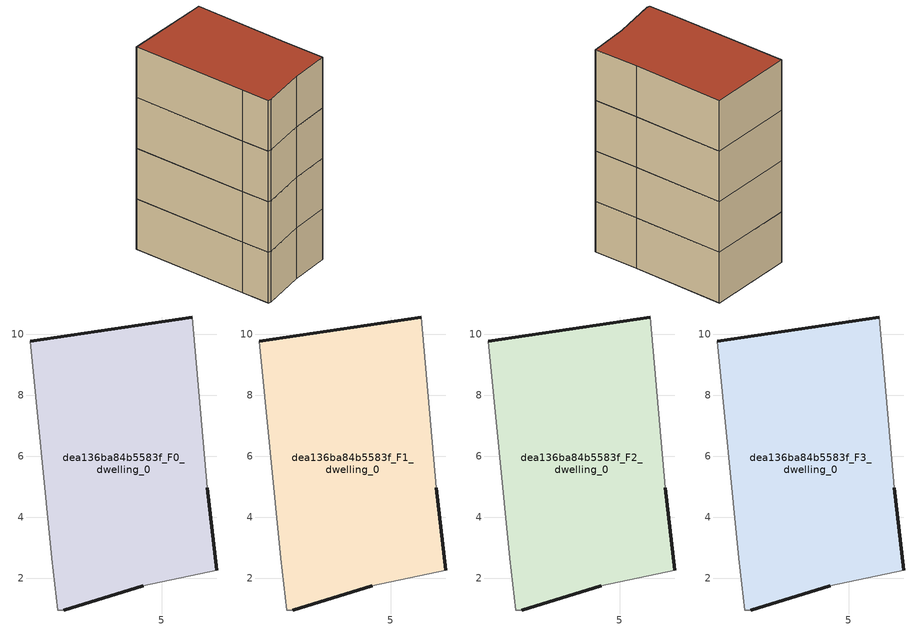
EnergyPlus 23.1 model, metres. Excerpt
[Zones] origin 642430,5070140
dea136ba84b5583f_F0_dwelling_0
 floor ground (EU_floor_Construction): 6.8,2.26 6.5,4.96 6,10.57 0.7,9.77 1.4,2.66 1.6,0.96 1.8,0.96 4.4,1.76 z0
 wall outside (EU_wall_Construction): 4.4,1.76 1.8,0.96 / 0.7,9.77 6,10.57 / 6.5,4.96 6.8,2.26 z0:3
 wall adiabatic (EU_wall_Construction): 6.8,2.26 4.4,1.76 / 1.8,0.96 1.6,0.96 1.4,2.66 0.7,9.77 / 6,10.57 6.5,4.96 z0:3
dea136ba84b5583f_F1_dwelling_0
 floor to dea136ba84b5583f_F0_dwelling_0 (EU_floor_Construction): 6.8,2.26 6.5,4.96 6,10.57 0.7,9.77 1.4,2.66 1.6,0.96 1.8,0.96 4.4,1.76 z3
 wall outside (EU_wall_Construction): 4.4,1.76 1.8,0.96 / 0.7,9.77 6,10.57 / 6.5,4.96 6.8,2.26 z3:6
 wall adiabatic (EU_wall_Construction): 6.8,2.26 4.4,1.76 / 1.8,0.96 1.6,0.96 1.4,2.66 0.7,9.77 / 6,10.57 6.5,4.96 z3:6
dea136ba84b5583f_F2_dwelling_0
 floor to dea136ba84b5583f_F1_dwelling_0 (EU_floor_Construction): 6.8,2.26 6.5,4.96 6,10.57 0.7,9.77 1.4,2.66 1.6,0.96 1.8,0.96 4.4,1.76 z6
 wall outside (EU_wall_Construction): 4.4,1.76 1.8,0.96 / 0.7,9.77 6,10.57 / 6.5,4.96 6.8,2.26 z6:9
 wall adiabatic (EU_wall_Construction): 6.8,2.26 4.4,1.76 / 1.8,0.96 1.6,0.96 1.4,2.66 0.7,9.77 / 6,10.57 6.5,4.96 z6:9
dea136ba84b5583f_F3_dwelling_0
 floor to dea136ba84b5583f_F2_dwelling_0 (EU_floor_Construction): 6.8,2.26 6.5,4.96 6,10.57 0.7,9.77 1.4,2.66 1.6,0.96 1.8,0.96 4.4,1.76 z9
 wall outside (EU_wall_Construction): 4.4,1.76 1.8,0.96 / 0.7,9.77 6,10.57 / 6.5,4.96 6.8,2.26 z9:12
 wall adiabatic (EU_wall_Construction): 6.8,2.26 4.4,1.76 / 1.8,0.96 1.6,0.96 1.4,2.66 0.7,9.77 / 6,10.57 6.5,4.96 z9:12
 roof outside (EU_roof_Construction): 6,10.57 6.5,4.96 6.8,2.26 4.4,1.76 1.8,0.96 1.6,0.96 1.4,2.66 0.7,9.77 z12
[Building]
EU S2 Campaign: North Axis=0; Terrain=City; Solar Distribution=FullExterior
[Site:Location]
Lyon-Bron: Latitude=45.75; Longitude=5; Time Zone=1; Elevation=198
[SizingPeriod:WeatherFileDays]
AnnualSizingPeriod: Begin Month=1; Begin Day of Month=1; End Month=12; End Day of Month=31; Day of Week for Start Day=Monday; Use Weather File Daylight Saving Period=No; Use Weather File Rain and Snow Indicators=No
[MATERIAL]
EU_InternalMass_Material: Roughness=MediumRough; Thickness=0.1; Conductivity=1; Density=1800; Specific Heat=900; Thermal Absorptance=0.9; Solar Absorptance=0.7; Visible Absorptance=0.7
[MATERIAL:NOMASS] Roughness=MediumRough; Thermal Absorptance=0.9; Solar Absorptance=0.7; Visible Absorptance=0.7
Name | Thermal Resistance
EU_wall_NoMass | 0.87146
EU_roof_NoMass | 0.842276
EU_floor_NoMass | 0.496999
[CONSTRUCTION]
EU_wall_Construction: EU_wall_NoMass
EU_roof_Construction: EU_roof_NoMass
EU_floor_Construction: EU_floor_NoMass
EU_InternalMass_Construction: EU_InternalMass_Material
[ZONE] Type=1; Multiplier=1; Ceiling Height=autocalculate; Floor Area=autocalculate; Part of Total Floor Area=Yes
Name | Volume
dea136ba84b5583f_F0_dwelling_0 | 136.854
dea136ba84b5583f_F1_dwelling_0; dea136ba84b5583f_F2_dwelling_0; dea136ba84b5583f_F3_dwelling_0 | 136.855
[INTERNALMASS] Construction=EU_InternalMass_Construction; Surface Area=45.6184
Name | Zone or ZoneList
dea136ba84b5583f_F0_dwelling_0_EU_InternalMass | dea136ba84b5583f_F0_dwelling_0
dea136ba84b5583f_F1_dwelling_0_EU_InternalMass | dea136ba84b5583f_F1_dwelling_0
dea136ba84b5583f_F2_dwelling_0_EU_InternalMass | dea136ba84b5583f_F2_dwelling_0
dea136ba84b5583f_F3_dwelling_0_EU_InternalMass | dea136ba84b5583f_F3_dwelling_0
[OTHEREQUIPMENT] Fuel Type=Electricity; Design Level Calculation Method=Watts/Area; Power per Zone Floor Area=1; Fraction Latent=0; Fraction Radiant=0; Fraction Lost=0; Carbon Dioxide Generation Rate=0; EndUse Subcategory=EU_Step8_InternalGains
Name | Zone or ZoneList or Space or SpaceList | Schedule
EU_Step8_InternalGain_dea136ba84b5583f_F0_dwelling_0_f000 | dea136ba84b5583f_F0_dwelling_0 | EU_Step8_GainSchedule_dea136ba84b5583f_F0_dwelling_0_f000
EU_Step8_InternalGain_dea136ba84b5583f_F1_dwelling_0_f000 | dea136ba84b5583f_F1_dwelling_0 | EU_Step8_GainSchedule_dea136ba84b5583f_F1_dwelling_0_f000
EU_Step8_InternalGain_dea136ba84b5583f_F2_dwelling_0_f000 | dea136ba84b5583f_F2_dwelling_0 | EU_Step8_GainSchedule_dea136ba84b5583f_F2_dwelling_0_f000
EU_Step8_InternalGain_dea136ba84b5583f_F3_dwelling_0_f000 | dea136ba84b5583f_F3_dwelling_0 | EU_Step8_GainSchedule_dea136ba84b5583f_F3_dwelling_0_f000
[ZONEVENTILATION:DESIGNFLOWRATE] Schedule=EU_AlwaysOn; Design Flow Rate Calculation Method=AirChanges/Hour; Air Changes per Hour=0.425; Ventilation Type=Natural; Fan Pressure Rise=0; Fan Total Efficiency=1; Constant Term Coefficient=1; Temperature Term Coefficient=0; Velocity Term Coefficient=0; Velocity Squared Term Coefficient=0; Minimum Indoor Temperature=-100; Maximum Indoor Temperature=100; Delta Temperature=-100; Minimum Outdoor Temperature=-100; Maximum Outdoor Temperature=100; Maximum Wind Speed=40
Name | Zone or ZoneList or Space or SpaceList
EU_ConstantAir_dea136ba84b5583f_F0_dwelling_0 | dea136ba84b5583f_F0_dwelling_0
EU_ConstantAir_dea136ba84b5583f_F1_dwelling_0 | dea136ba84b5583f_F1_dwelling_0
EU_ConstantAir_dea136ba84b5583f_F2_dwelling_0 | dea136ba84b5583f_F2_dwelling_0
EU_ConstantAir_dea136ba84b5583f_F3_dwelling_0 | dea136ba84b5583f_F3_dwelling_0
[HVACTEMPLATE:THERMOSTAT] Constant Heating Setpoint=20; Constant Cooling Setpoint=50
EU_HeatOnly_dea136ba84b5583f_F0_dwelling_0; EU_HeatOnly_dea136ba84b5583f_F1_dwelling_0; EU_HeatOnly_dea136ba84b5583f_F2_dwelling_0; EU_HeatOnly_dea136ba84b5583f_F3_dwelling_0
[HVACTEMPLATE:ZONE:IDEALLOADSAIRSYSTEM] System Availability Schedule=EU_AlwaysOn; Maximum Heating Supply Air Temperature=50; Minimum Cooling Supply Air Temperature=13; Maximum Heating Supply Air Humidity Ratio=0.0156; Minimum Cooling Supply Air Humidity Ratio=0.0077; Heating Limit=NoLimit; Cooling Limit=NoLimit; Heating Availability Schedule=EU_AlwaysOn; Cooling Availability Schedule=EU_CoolingOff; Dehumidification Control Type=ConstantSensibleHeatRatio; Cooling Sensible Heat Ratio=0.7; Dehumidification Setpoint=60; Humidification Control Type=None; Humidification Setpoint=30; Outdoor Air Method=None; Outdoor Air Flow Rate per Person=0.00944; Outdoor Air Flow Rate per Zone Floor Area=0; Outdoor Air Flow Rate per Zone=0; Demand Controlled Ventilation Type=None; Outdoor Air Economizer Type=NoEconomizer; Heat Recovery Type=None; Sensible Heat Recovery Effectiveness=0.7; Latent Heat Recovery Effectiveness=0.65
Name | Template Thermostat
dea136ba84b5583f_F0_dwelling_0 | EU_HeatOnly_dea136ba84b5583f_F0_dwelling_0
dea136ba84b5583f_F1_dwelling_0 | EU_HeatOnly_dea136ba84b5583f_F1_dwelling_0
dea136ba84b5583f_F2_dwelling_0 | EU_HeatOnly_dea136ba84b5583f_F2_dwelling_0
dea136ba84b5583f_F3_dwelling_0 | EU_HeatOnly_dea136ba84b5583f_F3_dwelling_0
[SIZING:ZONE] Zone Cooling Design Supply Air Temperature Input Method=SupplyAirTemperature; Zone Cooling Design Supply Air Temperature=13; Zone Heating Design Supply Air Temperature Input Method=SupplyAirTemperature; Zone Heating Design Supply Air Temperature=50; Zone Cooling Design Supply Air Humidity Ratio=0.008; Zone Heating Design Supply Air Humidity Ratio=0.008; Cooling Design Air Flow Method=DesignDay; Cooling Design Air Flow Rate=0; Cooling Minimum Air Flow per Zone Floor Area=0.000762; Cooling Minimum Air Flow=0; Cooling Minimum Air Flow Fraction=0.2; Heating Design Air Flow Method=DesignDay; Heating Design Air Flow Rate=0; Heating Maximum Air Flow per Zone Floor Area=0.002032; Heating Maximum Air Flow=0.141576; Heating Maximum Air Flow Fraction=0.3; Account for Dedicated Outdoor Air System=No; Dedicated Outdoor Air System Control Strategy=NeutralSupplyAir; Dedicated Outdoor Air Low Setpoint Temperature for Design=autosize; Dedicated Outdoor Air High Setpoint Temperature for Design=autosize; Zone Load Sizing Method=Sensible Load Only No Latent Load; Zone Latent Cooling Design Supply Air Humidity Ratio Input Method=HumidityRatioDifference; Zone Cooling Design Supply Air Humidity Ratio Difference=0.005; Zone Latent Heating Design Supply Air Humidity Ratio Input Method=HumidityRatioDifference; Zone Humidification Design Supply Air Humidity Ratio Difference=0.005
dea136ba84b5583f_F0_dwelling_0; dea136ba84b5583f_F1_dwelling_0; dea136ba84b5583f_F2_dwelling_0; dea136ba84b5583f_F3_dwelling_0
[SCHEDULE:CONSTANT]
Name | Hourly Value
EU_AlwaysOn | 1
EU_CoolingOff | 0
[SCHEDULE:FILE] Column Number=1; Rows to Skip at Top=0; Number of Hours of Data=8760; Column Separator=Comma; Interpolate to Timestep=No; Minutes per Item=60; Adjust Schedule for Daylight Savings=Yes
Name | File
EU_Step8_GainSchedule_dea136ba84b5583f_F0_dwelling_0_f000 | ../../schedules/dea136ba84b5583f/dea136ba84b5583f_F0_dwelling_0_f000_gain.csv
EU_Step8_GainSchedule_dea136ba84b5583f_F1_dwelling_0_f000 | ../../schedules/dea136ba84b5583f/dea136ba84b5583f_F1_dwelling_0_f000_gain.csv
EU_Step8_GainSchedule_dea136ba84b5583f_F2_dwelling_0_f000 | ../../schedules/dea136ba84b5583f/dea136ba84b5583f_F2_dwelling_0_f000_gain.csv
EU_Step8_GainSchedule_dea136ba84b5583f_F3_dwelling_0_f000 | ../../schedules/dea136ba84b5583f/dea136ba84b5583f_F3_dwelling_0_f000_gain.csv
